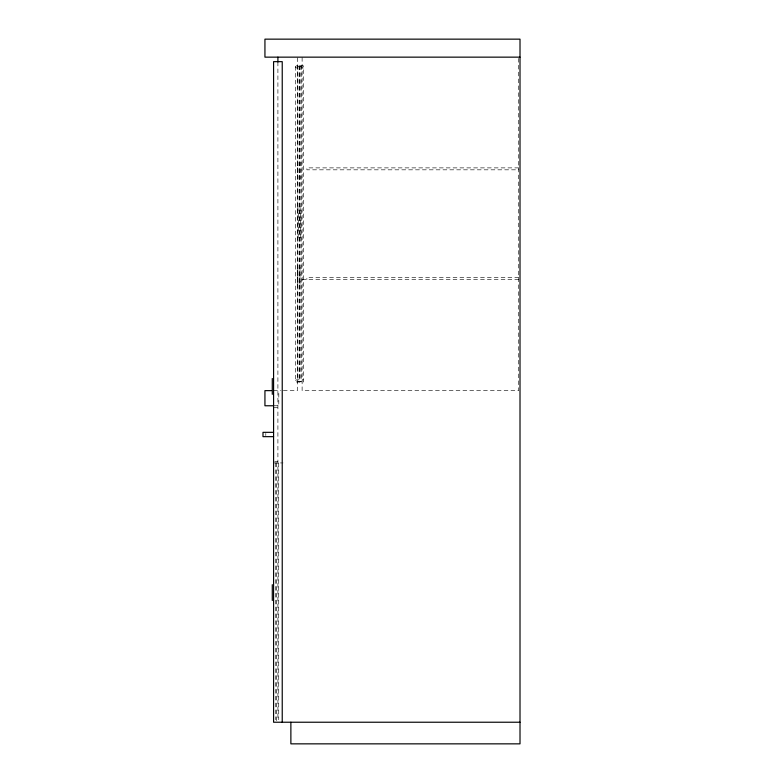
<?xml version="1.0" encoding="UTF-8"?>
<svg xmlns="http://www.w3.org/2000/svg" width="783" height="783" viewBox="0 0 783 783"><rect width="100%" height="100%" fill="white"/><g stroke="black" fill="none" stroke-linecap="round" stroke-linejoin="round"><path stroke-width="0.59" stroke-dasharray="3.92 2.94" d="M295.631 380.695L296.493 379.824L303.413 379.824M297.794 66.232L299.086 66.232M299.958 66.232L301.249 66.232M297.794 67.964L296.277 67.935L295.631 67.093M299.086 67.964L299.958 67.964M301.249 67.964L303.413 67.964M297.794 161.924L297.794 179.17M299.958 161.924L299.958 179.17M518.718 167.885L306.877 167.885L306.877 169.823L518.718 169.823M297.794 267.316L297.794 284.572M299.958 267.316L299.958 284.572M518.718 277.525L306.877 277.525L306.877 279.472M302.121 279.472L518.718 279.472M297.794 381.556L299.086 381.556M299.958 381.556L301.249 381.556M273.58 390.639L280.94 390.639M283.309 390.639L297.364 390.639L297.364 57.149M273.58 405.77L278.807 405.77L278.807 390.639M273.58 407.718L277.906 407.718M274.667 461.314L277.906 461.314M273.58 462.939L283.055 462.939M518.718 58.373L518.718 390.639L302.121 390.639L302.121 57.149M301.249 65.801L301.249 381.987M299.958 65.801L299.958 381.987M299.889 65.801L299.889 381.987M299.086 65.801L299.086 381.987M297.726 65.801L297.726 381.987M278.728 462.939L278.728 719.783M277.906 62.033L277.906 719.792M276.565 462.939L276.565 722.229M275.743 462.939L275.743 719.783M265.799 433.42L265.799 435.573M297.794 206.595A196.435 196.435 0 0 1 297.794 241.174M299.958 206.595A196.435 196.435 0 0 1 299.958 241.174M295.661 66.438L295.631 381.125L296.493 381.987L303.413 381.987L303.413 65.801L296.493 65.801L295.661 66.438"/><path stroke-width="1.17" d="M520.01 57.149L264.938 57.149L264.938 39.15L520.01 39.15L520.01 743.85L290.875 743.85L290.875 722.229M271.349 390.639L264.938 390.639L264.938 405.77L273.58 405.77M273.58 432.333L262.99 432.333L262.99 436.66L273.58 436.66M520.01 722.229L273.58 722.229L273.58 61.651L282.232 61.651L282.232 722.229M277.906 57.149L277.906 62.033M272.288 378.502L272.288 394.348M272.288 584.666L272.288 600.502"/></g></svg>
